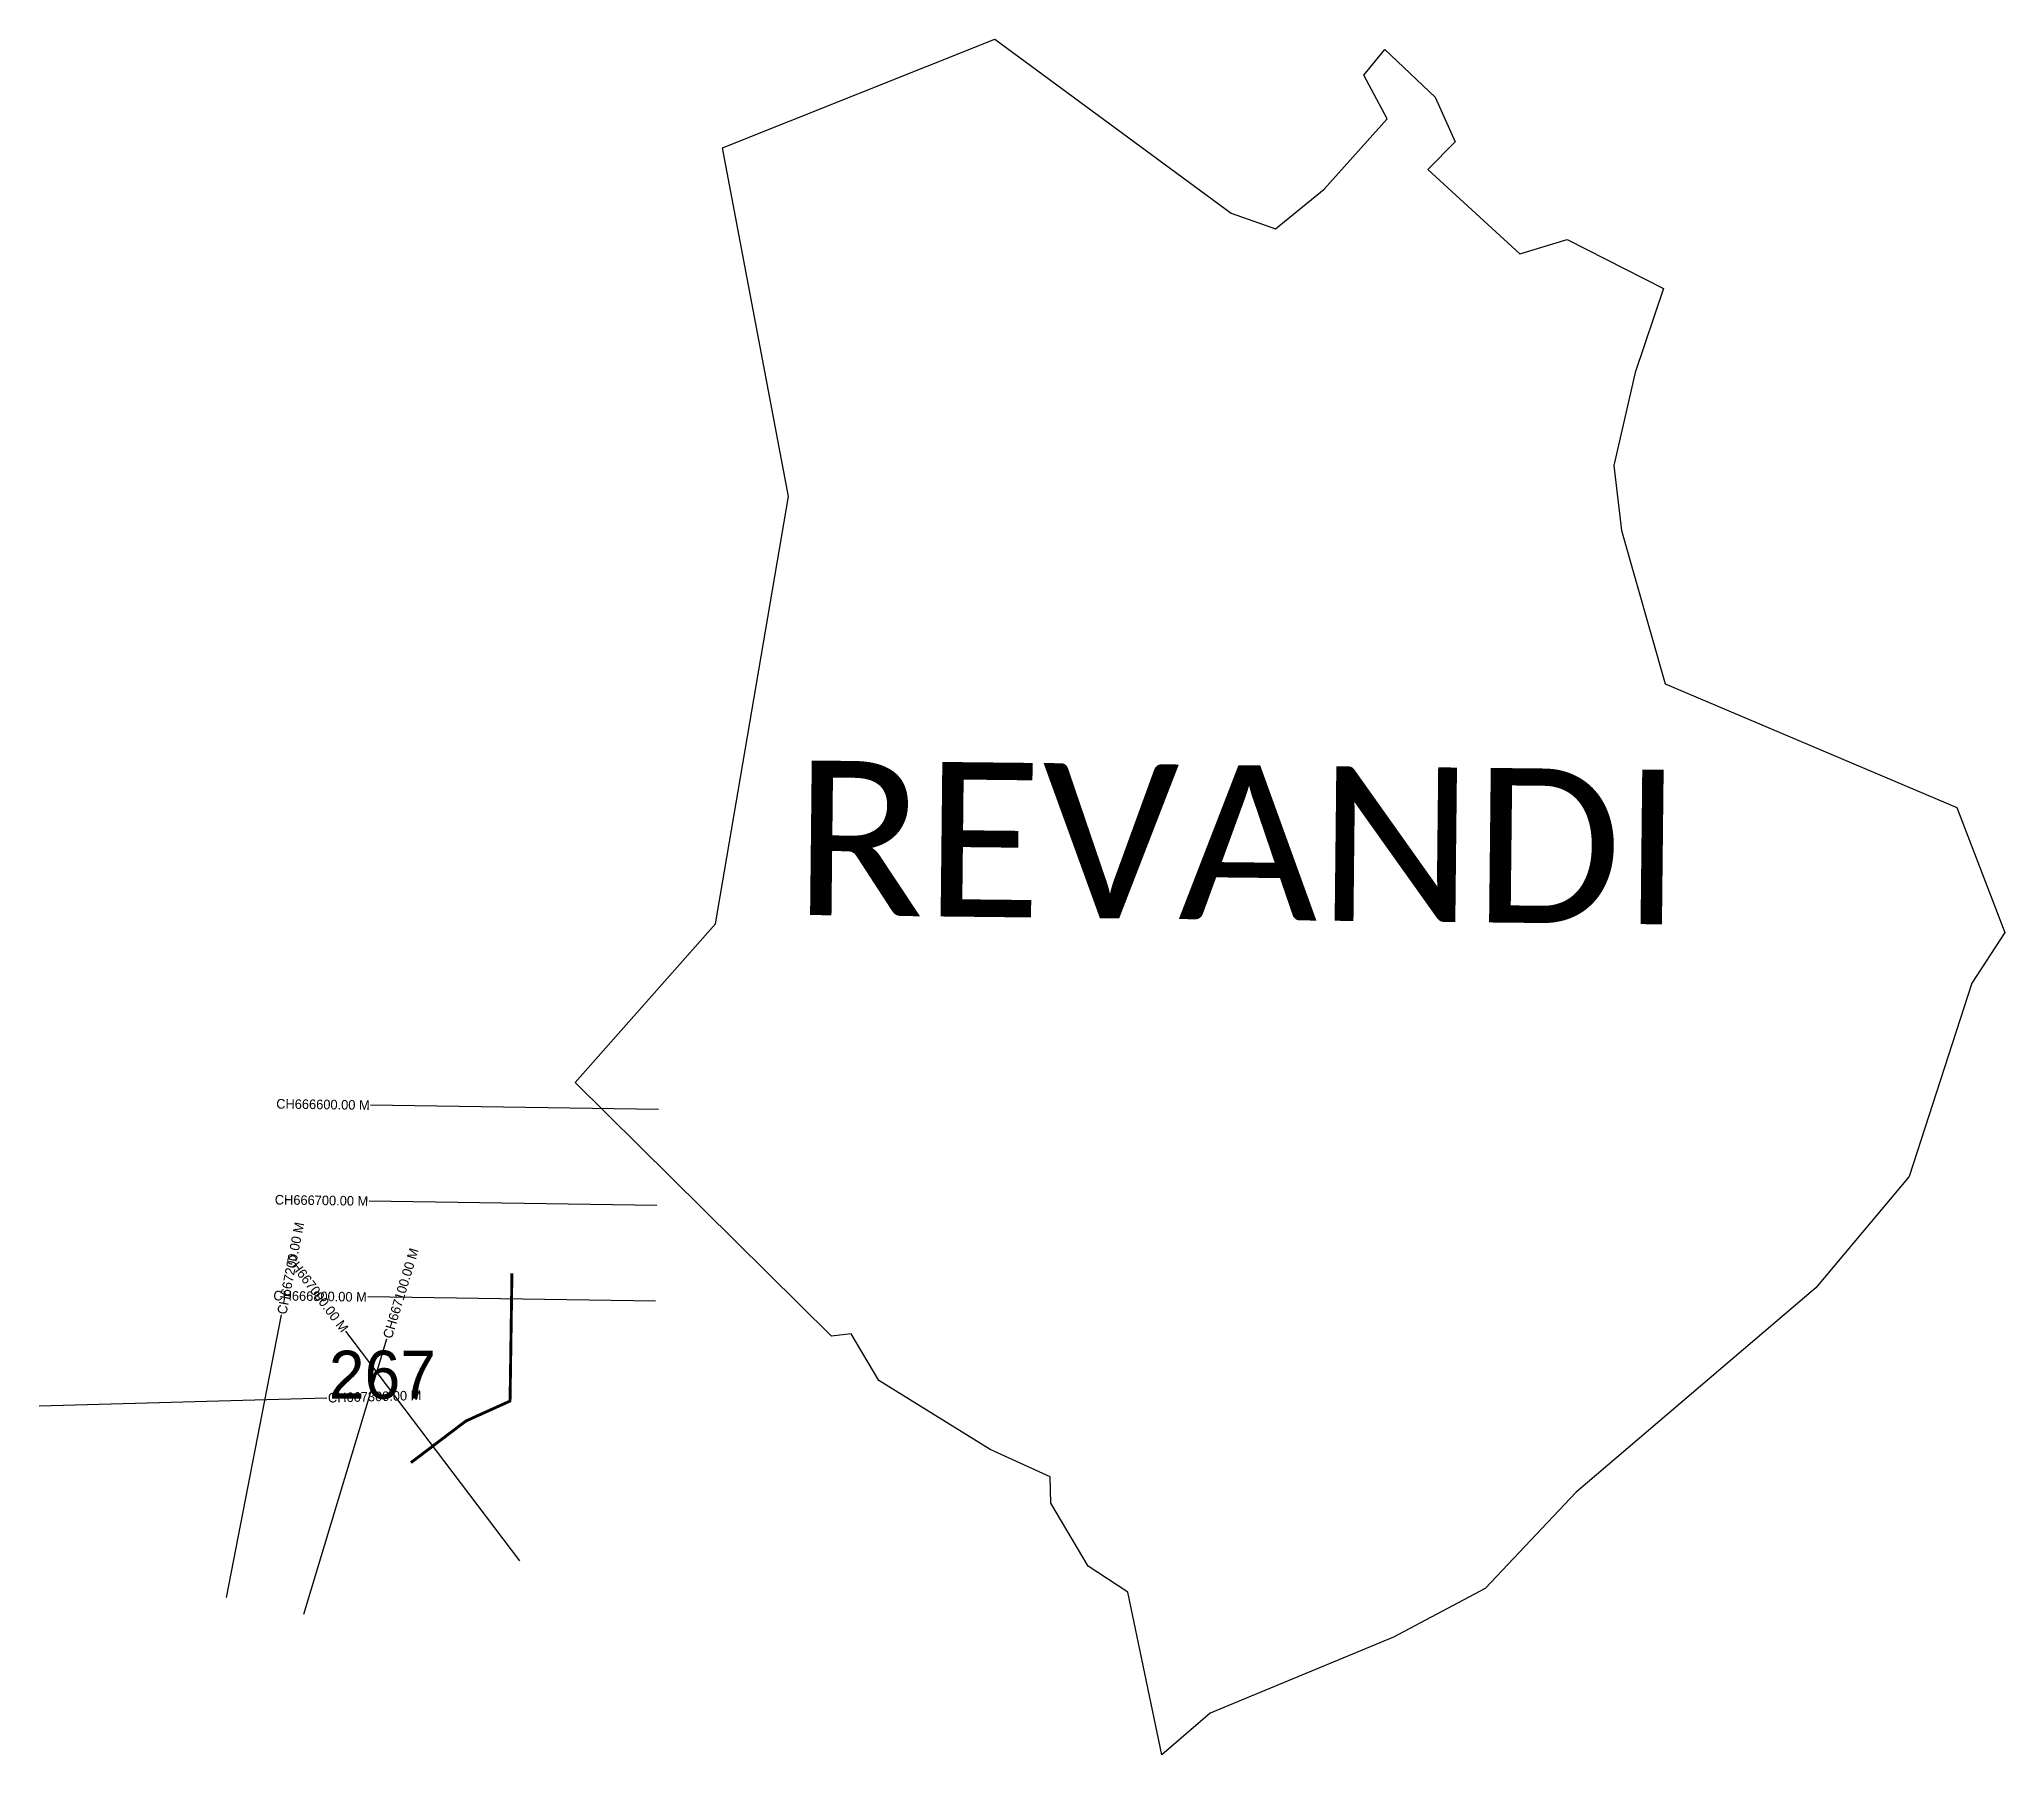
# Model space of a CAD drawing. Header units: metres. Extents: x 334995 to 337044, y 1778698 to 1780486.
import ezdxf
from ezdxf.enums import TextEntityAlignment as Align

# ---------------------------------------------------------------- set-up
doc = ezdxf.new("R2010")
doc.units = ezdxf.units.M
for name, color, linetype in [('ARTIFICIALLY PROTECTED', 4, 'Continuous'), ('CS', 134, 'Continuous'), ('CSMark', 6, 'Continuous'), ('VILLAGE NAME', 250, 'Continuous')]:
    doc.layers.add(name, color=color, linetype=linetype)

msp = doc.modelspace()

# ---------------------------------------------------------------- linework, layer by layer
at = {"color": 6}
msp.add_lwpolyline([(335707.5, 1780372.9), (335991.2, 1780486.2), (336237.7, 1780305.1), (336283.8, 1780288.7), (336334.5, 1780329.9), (336400.1, 1780403.2), (336376, 1780448.8), (336397.8, 1780475.5), (336450.4, 1780426), (336471.2, 1780379.2), (336442.6, 1780350.6), (336538.6, 1780262.6), (336587.8, 1780277.5), (336688.3, 1780226.4), (336658.8, 1780138.9), (336636.5, 1780042), (336644.4, 1779974.1), (336689.9, 1779814.1), (336994.1, 1779685.4), (337043.9, 1779555), (337009.5, 1779502.1), (336944.2, 1779300.6), (336846.9, 1779184.6), (336597.4, 1778971.5), (336502.5, 1778871.1), (336406.9, 1778820.5), (336215.6, 1778741.2), (336165.4, 1778697.8), (336130, 1778867.4), (336088.5, 1778894.3), (336049.8, 1778960.1), (336049, 1778987.6), (335986.4, 1779016.1), (335870.3, 1779087.8), (335841.4, 1779136.6), (335820.9, 1779134.2), (335553.7, 1779398.5), (335700, 1779564.2), (335776.1, 1780009.4), (335707.5, 1780372.9)], dxfattribs=at)
at = {"layer": 'ARTIFICIALLY PROTECTED', "flags": 128}
msp.add_lwpolyline([(335487.9, 1779199.7, 3, 3, 0), (335486, 1779070.7, 3, 3, 0), (335485.9, 1779066.5, 3, 3, 0), (335439.9, 1779045.7, 3, 3, 0), (335382.6, 1779002.3, 0, 0, 0)], format="xyseb", dxfattribs=at)
at = {"layer": 'CS'}
for p, q in [((335640.5, 1779370.5), (335340.6, 1779375)), ((335639, 1779270.5), (335339.1, 1779275)), ((335637.5, 1779170.5), (335337.6, 1779175)), ((335190.4, 1778861.8), (335247.8, 1779156.3)), ((335496, 1778900.1), (335314.9, 1779139.3)), ((335270.8, 1778844.2), (335357.6, 1779131.3)), ((334995.2, 1779061.5), (335295.1, 1779069.9))]:
    msp.add_line(p, q, dxfattribs=at)

# ---------------------------------------------------------------- texts
at = {"insert": (335297.1, 1779119), "char_height": 50, "attachment_point": 1}
msp.add_mtext_dynamic_manual_height_columns('267', width=84.374, gutter_width=1, heights=[74.2], dxfattribs=at)
at = {"layer": 'CSMark'}
for s, rotation, p in [('CH666600.00 M', 359.14, (335339.6, 1779375)), ('CH666700.00 M', 359.14, (335338.1, 1779275)), ('CH667000.00 M', 307.1271, (335314.3, 1779140.1)), ('CH666800.00 M', 359.14, (335336.6, 1779175))]:
    msp.add_text(s, height=10, rotation=rotation, dxfattribs=at).set_placement(p, align=Align.MIDDLE_RIGHT)
for s, rotation, p in [('CH667200.00 M', 78.9826, (335247.9, 1779157.2)), ('CH667100.00 M', 73.1734, (335357.9, 1779132.3)), ('CH667300.00 M', 1.5927, (335296.1, 1779069.9))]:
    msp.add_text(s, height=10, rotation=rotation, dxfattribs=at).set_placement(p, align=Align.MIDDLE_LEFT)
at = {"layer": 'VILLAGE NAME', "insert": (335782.4, 1779734.5), "char_height": 161.109, "attachment_point": 1, "rotation": 359.3742}
msp.add_mtext_dynamic_manual_height_columns('{\\fCalibri|b0|i0|c0|p34;REVANDI}', width=1589.786, gutter_width=805.5, heights=[0], dxfattribs=at)

doc.saveas('drawing.dxf')
